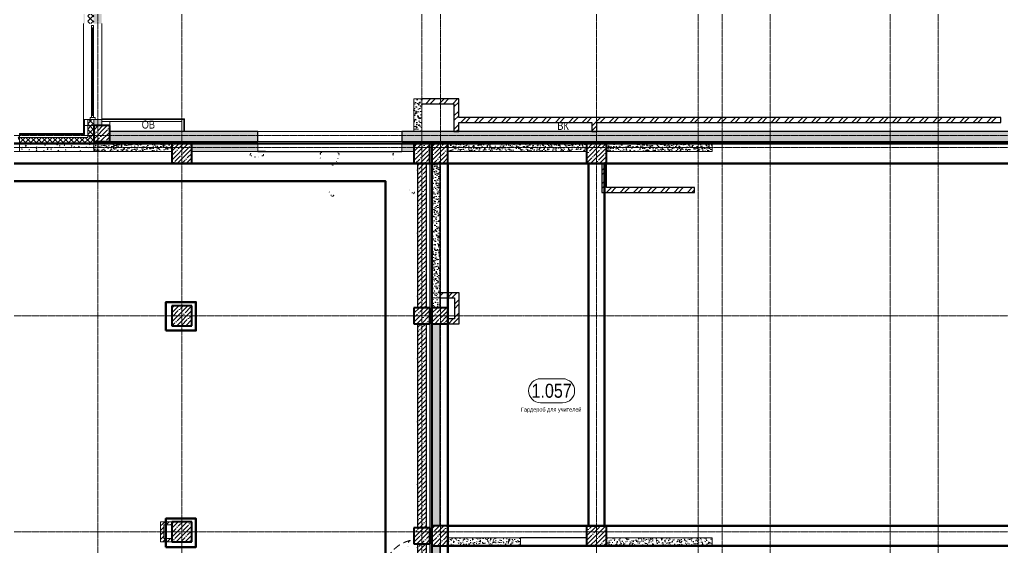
# Model space of a CAD drawing. Header units: millimetres. Extents: x -24360 to 609566, y -391049 to 148426.
# Drawn here: x 35550 to 60099, y 90509 to 103700 of the extents above; entities that cross this region are included whole.
import ezdxf
from ezdxf.enums import TextEntityAlignment as Align

# ---------------------------------------------------------------- set-up
doc = ezdxf.new("R2010")
doc.units = ezdxf.units.MM
for name, pattern in [('ACAD_ISO10W100', [18, 12, -3, 0, -3]), ('CENTER2', [28.575, 19.05, -3.175, 3.175, -3.175]), ('DASHED', [19.05, 12.7, -6.35]), ('HIDDEN2', [4.7625, 3.175, -1.5875])]:
    doc.linetypes.add(name, pattern=pattern)
doc.layers.get('Defpoints').update_dxf_attribs({"color": 140})
for name, color, linetype, lineweight in [('A-Wall-Open', 8, 'Continuous', 0), ('АР_Area', 5, 'Continuous', 5), ('АР_Двери_внутренние_антипаника', 7, 'Continuous', 0), ('АР_Колонны', 70, 'Continuous', 30), ('АР_Окна', 4, 'Continuous', 5), ('АР_Стены ГКЛ', 1, 'Continuous', 15), ('АР_Стены ЖБ', 7, 'Continuous', 30), ('АР_Стены кирпич', 32, 'Continuous', 25), ('АР_Стены ПЕНОблок', 52, 'Continuous', 20), ('АР_Тонкая', 254, 'Continuous', 5), ('АР_Утеплитель', 31, 'Continuous', 0), ('АР_Штриховка', 8, 'Continuous', 0), ('Витражные конструкции', 252, 'Continuous', 15), ('ВК_Шахты', 5, 'Continuous', 9), ('ОВ_Отопление', 30, 'Continuous', 5), ('Оси', 1, 'ACAD_ISO10W100', 13)]:
    doc.layers.add(name, color=color, linetype=linetype, lineweight=lineweight)
for name, color, linetype, lineweight, true_color in [('АР_Оси_РД_100', 7, 'Continuous', 0, 0x525252), ('РД_Витраж_вн', 7, 'Continuous', 25, 0x148aff), ('РД_Оси_100', 7, 'Continuous', 0, 0x525252), ('РД_проем_инж перемыч_фахверк', 7, 'Continuous', 18, 0xff1f1f)]:
    doc.layers.add(name, color=color, linetype=linetype, lineweight=lineweight, true_color=true_color)
for name, color, linetype, lineweight, plot in [('КР_Балки-0.5', 60, 'Continuous', 50, False), ('РД_Витраж_проем', 80, 'Continuous', 0, False), ('РД_Проем', 230, 'Continuous', 0, False)]:
    doc.layers.add(name, color=color, linetype=linetype, lineweight=lineweight, plot=plot)
doc.styles.add('style1', font='ARIALN.TTF')

# ---------------------------------------------------------------- blocks, each defined once
blk = doc.blocks.new('СОШ_2200_АР_ОСИ_М100_28.05.24')
at = {"layer": 'АР_Оси_РД_100', "linetype": 'CENTER2'}
for p, q in [((37500, -6155), (37500, 139938.679)), ((39600, -6155), (39600, 139938.679)), ((49960, -6155), (49960, 139938.679)), ((-5954.958, 96300), (119910, 96300)), ((-5954.958, 90900), (119910, 90900))]:
    blk.add_line(p, q, dxfattribs=at)
for points in [[(45530, 139938.679), (45600, 139538.679), (45600, -6163.457)], [(46060, -6163.105), (46060, 139538.679), (46130, 139938.679)], [(52500, 139938.679), (52500, -5755), (52358.276, -6155)], [(53100, 139938.679), (53100, -5755), (52949.266, -6155)], [(54300, 139938.679), (54300, -6155)], [(57300, 139938.679), (57300, -6155)], [(58500, 139938.679), (58500, -6155)], [(119910, 100950), (119410, 100800), (-5454.958, 100800), (-5954.958, 100950)], [(119910, 100350), (119410, 100500), (-5454.958, 100500), (-5954.958, 100350)]]:
    blk.add_lwpolyline(points, dxfattribs=at)
blk = doc.blocks.new('VS_5i5x45')
for p, q in [((-5, -4), (-5, 4)), ((-5, 4), (-5, 4)), ((-1, 4), (-5, 4)), ((-5, 0), (-5, 4)), ((-1, 3), (-5, 3)), ((-5, 0), (-5, -4)), ((-1, 3), (-3, 3)), ((-1, 5), (-1, 4)), ((-1, 5), (-1, 5)), ((-1, 5), (-1, 0)), ((-1, 0), (-1, 5)), ((-1, 3), (24, 3)), ((-1, 0), (-1, -5)), ((-1, -5), (-1, 0)), ((24, 3), (25, -3)), ((24, 2), (24, 3)), ((24, 2), (25, -2)), ((24, 2), (25, 2)), ((25, 2), (26, 3)), ((25, 2), (26, -2)), ((26, 3), (27, -3)), ((26, 2), (26, 3)), ((26, 2), (27, -2)), ((26, 2), (27, 2)), ((27, 3), (28, -3)), ((27, 2), (27, 3)), ((28, 2), (27, 3)), ((27, 2), (28, -2)), ((28, 2), (29, -2)), ((28, 2), (29, 2)), ((29, 3), (30, -3)), ((30, 2), (29, 3)), ((29, 2), (29, 3)), ((29, 2), (30, -2)), ((30, 2), (30, -2)), ((30, 2), (31, 2)), ((31, 3), (32, -3)), ((31, 2), (31, 3)), ((31, 2), (31, 3)), ((31, 2), (32, -2)), ((31, 2), (32, -2)), ((31, 2), (33, 2)), ((33, 3), (34, -3)), ((33, 2), (33, 3)), ((33, 2), (33, 3)), ((33, 2), (33, -2)), ((33, 2), (34, -2)), ((33, 2), (34, 2)), ((34, 2), (35, 3)), ((34, 2), (35, -2)), ((35, 3), (36, -3)), ((35, 2), (35, 3)), ((35, 2), (36, -2)), ((35, 2), (36, 2)), ((36, 3), (37, -3)), ((36, 2), (36, 3)), ((37, 2), (36, 3)), ((36, 2), (37, -2)), ((37, 2), (38, -2)), ((37, 2), (38, 2)), ((38, 3), (39, -3)), ((38, 2), (38, 3)), ((39, 2), (38, 3)), ((38, 2), (39, -2)), ((39, 2), (39, -2)), ((39, 2), (40, 2)), ((40, 3), (41, -3)), ((40, 2), (40, 3)), ((40, 2), (40, 3)), ((40, 2), (42, 1)), ((40, 2), (41, -1)), ((40, 2), (41, -2)), ((42, 1), (42, 2)), ((42, 1), (42, 2)), ((42, 2), (43, -2)), ((42, 1), (44, 0)), ((42, 1), (42, -1)), ((42, 1), (43, -1)), ((43, -1), (44, 0)), ((-1, -3), (-5, -3)), ((-5, -4), (-5, -4)), ((-1, -4), (-5, -4)), ((-1, -3), (25, -3)), ((-1, -5), (-1, -4)), ((-1, -5), (-1, -5)), ((25, -2), (25, -3)), ((25, -2), (26, -2)), ((26, -2), (27, -3)), ((27, -2), (28, -2)), ((27, -2), (27, -3)), ((29, -2), (28, -3)), ((28, -2), (28, -3)), ((29, -2), (30, -2)), ((30, -2), (32, -2)), ((30, -2), (30, -3)), ((30, -2), (30, -3)), ((32, -2), (33, -2)), ((32, -2), (32, -3)), ((32, -2), (32, -3)), ((33, -2), (34, -3)), ((34, -2), (35, -2)), ((34, -2), (34, -3)), ((35, -2), (36, -3)), ((36, -2), (37, -2)), ((36, -2), (36, -3)), ((37, -2), (37, -3)), ((38, -2), (37, -3)), ((38, -2), (39, -2)), ((39, -2), (40, -2)), ((39, -2), (39, -3)), ((39, -2), (39, -3)), ((40, -2), (41, -2)), ((41, -1), (42, -1)), ((41, -1), (41, -3)), ((41, -2), (41, -3)), ((42, -1), (43, -2)), ((43, -1), (43, -2))]:
    blk.add_line(p, q)
for centre, radius, start, end in [((-4, 4), 1.48, 144.0604, 216.6704), ((6, 0), 10.5, 166.9324, 182.0307), ((-1, 4), 1.07, 125.3093, 234.6907), ((6, 0), 7.97, 159.8247, 200.1753), ((6, 0), 10.5, 177.9693, 193.0676), ((-4, -4), 1.48, 143.3296, 215.9396), ((-1, -4), 1.07, 125.3093, 234.6907)]:
    blk.add_arc(centre, radius, start, end)
blk = doc.blocks.new('крышка пустая')
at = {"layer": 'Витражные конструкции', "const_width": 0.6}
blk.add_lwpolyline([(28, 36), (10, 36), (5, 39), (-6, 39), (-12, 36), (-28, 36)], dxfattribs=at)
at = {"layer": 'Оси', "color": 1}
blk.add_line((0, 6), (0, 54), dxfattribs=at)
at = {"layer": 'Витражные конструкции', "ltscale": 25, "xscale": -1, "rotation": 89.99999999999997}
blk.add_blockref('VS_5i5x45', (0, 41), dxfattribs=at)
blk = doc.blocks.new('MOK-МаркаПом_овал_ареал')
for p, q in [((-2.75, 3), (2.75, 3)), ((-2.75, -3), (2.75, -3))]:
    blk.add_line(p, q)
for centre, radius, start, end in [((-2.75, 0), 3, 90, 270), ((2.75, 0), 3, 270, 90), ((-3.75, 0), 3.5, 0, 0.001)]:
    blk.add_arc(centre, radius, start, end)
at = {"color": 0, "style": 'style1'}
blk.add_attdef('АР-ПОМЕЩЕНИЕ:НОМЕР', text='', height=3.5, dxfattribs=at).set_placement((0, 0), align=Align.MIDDLE)

msp = doc.modelspace()

# ---------------------------------------------------------------- hatches: boundary and pattern name
at = {"layer": 'АР_Стены ГКЛ', "linetype": 'Continuous', "lineweight": 0, "true_color": 0x000000}
h = msp.add_hatch(dxfattribs=at)
h.set_pattern_fill('ANSI31', color=18, scale=15, angle=-8.3e-13, style=0)
h.paths.add_polyline_path([(37600, 101220), (37600, 101200), (39650, 101200), (39670, 101220)], flags=0)
h = msp.add_hatch(dxfattribs=at)
h.set_pattern_fill('ANSI31', color=18, scale=15, angle=-360, style=0)
h.paths.add_polyline_path([(39670, 101220), (39650, 101200), (39650, 100900), (39670, 100900)], flags=0)
at = {"layer": 'АР_Штриховка', "linetype": 'Continuous', "lineweight": 0, "true_color": 0x000000}
h = msp.add_hatch(dxfattribs=at)
h.set_pattern_fill('_U', color=18, style=0, pattern_type=0)
h.set_pattern_definition([(3e-12, (-4e-11, 1e-11), (4e-16, 1), [])])
h.paths.add_polyline_path([(37145, 101050), (37170, 101050), (37170, 101200), (37145, 101200)], flags=0)
h.paths.add_polyline_path([(37145, 103600), (37170, 103600), (37170, 104950), (37145, 104950)], flags=0)
h.paths.add_polyline_path([(37145, 109450), (37170, 109450), (37170, 125600), (37145, 125600)], flags=0)
h = msp.add_hatch(dxfattribs=at)
h.set_pattern_fill('ANSI37', color=18, scale=30, angle=-3e-14, style=0)
h.paths.add_polyline_path([(37250, 101050), (37400, 101050), (37400, 101200), (37250, 101200)], flags=0)
h.paths.add_polyline_path([(37250, 103600), (37400, 103600), (37400, 104950), (37250, 104950)], flags=0)
h.paths.add_polyline_path([(37250, 109450), (37400, 109450), (37400, 125600), (37250, 125600)], flags=0)
h = msp.add_hatch(dxfattribs=at)
h.set_pattern_fill('AR-CONC', color=18, angle=-3e-14, style=0)
h.paths.add_polyline_path([(37400, 101050), (37600, 101050), (37600, 101200), (37400, 101200)], flags=0)
h.paths.add_polyline_path([(37400, 103600), (37600, 103600), (37600, 104950), (37400, 104950)], flags=0)
h.paths.add_polyline_path([(37400, 109450), (37600, 109450), (37600, 125600), (37400, 125600)], flags=0)
h = msp.add_hatch(dxfattribs=at)
h.set_pattern_fill('AR-CONC', color=18, angle=45, style=0)
h.paths.add_polyline_path([(45400, 100900), (45600, 100900), (45600, 101597.815), (45400, 101597.815)], flags=0)
h.paths.add_polyline_path([(45400, 101597.815), (45600, 101597.815), (45600, 101717.815), (45400, 101717.815)], flags=0)
h = msp.add_hatch(dxfattribs=at)
h.set_pattern_fill('ANSI32', color=18, scale=25, style=0)
h.paths.add_polyline_path([(46400, 101597.815), (46520, 101717.815), (45600, 101717.815), (45600, 101597.815)], flags=0)
h = msp.add_hatch(dxfattribs=at)
h.set_pattern_fill('ANSI32', color=18, scale=25, angle=-360, style=0)
h.paths.add_polyline_path([(46520, 101717.815), (46400, 101597.815), (46400, 101250.002), (46490, 101210.002), (46520, 101250.002)], flags=0)
h.paths.add_polyline_path([(46520, 101130.002), (46490, 101210.002), (46400, 101250.002), (46400, 100900), (46520, 100900)], flags=0)
h = msp.add_hatch(dxfattribs=at)
h.set_pattern_fill('ANSI32', color=18, scale=25, angle=-360, style=0)
h.paths.add_polyline_path([(60060.556, 101130.032), (60060.556, 101250.032), (49967, 101250.01), (49907, 101190.01), (49967, 101130.01)], flags=0)
h.paths.add_polyline_path([(49847, 101130.009), (49907, 101190.01), (49847, 101250.009), (46520, 101250.002), (46490, 101210.002), (46520, 101130.002)], flags=0)
h = msp.add_hatch(dxfattribs=at)
h.set_pattern_fill('ANSI32', color=18, scale=25, angle=1.3e-14, style=0)
h.paths.add_polyline_path([(49847, 100900), (49967, 100900), (49967, 101130.01), (49907, 101190.01), (49847, 101130.009)], flags=0)
h.paths.add_polyline_path([(49847, 101250.009), (49907, 101190.01), (49967, 101250.01), (49967, 101250.023), (49847, 101250.023)], flags=0)
h = msp.add_hatch(dxfattribs=at)
h.set_pattern_fill('_U', color=18, style=0, pattern_type=0)
h.set_pattern_definition([(2e-15, (1e-11, -4e-11), (-3e-16, 1), [])])
h.paths.add_polyline_path([(37145, 100855), (37170, 100830), (37170, 101050), (37145, 101050)], flags=0)
h = msp.add_hatch(dxfattribs=at)
h.set_pattern_fill('ANSI37', color=18, scale=30, angle=1e-14, style=0)
h.paths.add_polyline_path([(37250, 100750), (37400, 100600), (37400, 101050), (37250, 101050)], flags=0)
at = {"layer": 'АР_Штриховка', "linetype": 'Continuous', "lineweight": 5, "true_color": 0x000000}
h = msp.add_hatch(dxfattribs=at)
h.set_pattern_fill('ANSI35', color=18, scale=25, style=0)
h.paths.add_polyline_path([(37400, 100650), (37800, 100650), (37800, 101050), (37400, 101050)], flags=0)
h = msp.add_hatch(dxfattribs=at)
h.set_pattern_fill('ANSI35', color=18, scale=25, style=0)
h.paths.add_polyline_path([(101751.898, 100650), (101751.898, 100900), (45100, 100900), (45100, 100650)], flags=0)
h.paths.add_polyline_path([(41500, 100650), (41500, 100900), (37800, 100900), (37800, 100650)], flags=0)
at = {"layer": 'АР_Штриховка', "linetype": 'Continuous', "lineweight": 0, "true_color": 0x000000}
h = msp.add_hatch(dxfattribs=at)
h.set_pattern_fill('AR-CONC', color=18, angle=45, style=0)
h.paths.add_polyline_path([(37400, 100600), (37400, 100400), (39350, 100400), (39350, 100600)], flags=0)
at = {"layer": 'АР_Штриховка', "linetype": 'Continuous', "lineweight": 5, "true_color": 0x000000}
h = msp.add_hatch(dxfattribs=at)
h.set_pattern_fill('ANSI35', color=18, scale=25, style=0)
h.paths.add_polyline_path([(39350, 100100), (39850, 100100), (39850, 100600), (39350, 100600)], flags=0)
at = {"layer": 'АР_Штриховка', "linetype": 'Continuous', "lineweight": 0, "true_color": 0x000000}
h = msp.add_hatch(dxfattribs=at)
h.set_pattern_fill('AR-CONC', color=18, angle=45, style=0)
h.paths.add_polyline_path([(39850, 100600), (39850, 100400), (41500, 100400), (41500, 100600)], flags=0)
h.paths.add_polyline_path([(45100, 100600), (45100, 100400), (45400, 100400), (45400, 100600)], flags=0)
at = {"layer": 'АР_Штриховка', "linetype": 'Continuous', "lineweight": 5, "true_color": 0x000000}
h = msp.add_hatch(dxfattribs=at)
h.set_pattern_fill('ANSI35', color=18, scale=25, style=0)
h.paths.add_polyline_path([(45400, 100100), (45800, 100100), (45800, 100600), (45400, 100600)], flags=0)
h = msp.add_hatch(dxfattribs=at)
h.set_pattern_fill('ANSI35', color=18, scale=25, style=0)
h.paths.add_polyline_path([(45850, 100100), (46250, 100100), (46250, 100600), (45850, 100600)], flags=0)
at = {"layer": 'АР_Штриховка', "linetype": 'Continuous', "lineweight": 0, "true_color": 0x000000}
h = msp.add_hatch(dxfattribs=at)
h.set_pattern_fill('AR-CONC', color=18, angle=45, style=0)
h.paths.add_polyline_path([(49710, 100400), (49710, 100600), (46250, 100600), (46250, 100400)], flags=0)
at = {"layer": 'АР_Штриховка', "linetype": 'Continuous', "lineweight": 5, "true_color": 0x000000}
h = msp.add_hatch(dxfattribs=at)
h.set_pattern_fill('ANSI35', color=18, scale=25, style=0)
h.paths.add_polyline_path([(49710, 100100), (50210, 100100), (50210, 100600), (49710, 100600)], flags=0)
at = {"layer": 'АР_Штриховка', "linetype": 'Continuous', "lineweight": 0, "true_color": 0x000000}
h = msp.add_hatch(dxfattribs=at)
h.set_pattern_fill('AR-CONC', color=18, angle=45, style=0)
h.paths.add_polyline_path([(52850, 100400.001), (52850, 100600.001), (50210, 100600.001), (50210, 100400.001)], flags=0)
at = {"layer": 'АР_Штриховка', "linetype": 'Continuous', "lineweight": 5, "true_color": 0x000000}
h = msp.add_hatch(dxfattribs=at)
h.set_pattern_fill('ANSI35', color=18, scale=25, angle=-360, style=0)
h.paths.add_polyline_path([(45709.999, 100100), (45489.999, 100100), (45490, 96500), (45710, 96500)], flags=0)
at = {"layer": 'АР_Штриховка', "linetype": 'Continuous', "lineweight": 0, "true_color": 0x000000}
h = msp.add_hatch(dxfattribs=at)
h.set_pattern_fill('AR-CONC', color=18, angle=-315, style=0)
h.paths.add_polyline_path([(46050.15, 100100), (45850.15, 100100), (45850.15, 96500), (46050.15, 96500)], flags=0)
h = msp.add_hatch(dxfattribs=at)
h.set_pattern_fill('ANSI32', color=18, scale=25, angle=1.3e-14, style=0)
h.paths.add_polyline_path([(50090, 99380), (50210, 99500), (50210, 100100), (50090, 100100)], flags=0)
h = msp.add_hatch(dxfattribs=at)
h.set_pattern_fill('ANSI32', color=18, scale=25, angle=360, style=0)
h.paths.add_polyline_path([(52410, 99380), (52410, 99500), (50210, 99500), (50090, 99380)], flags=0)
h = msp.add_hatch(dxfattribs=at)
h.set_pattern_fill('ANSI32', color=18, scale=25, style=0)
h.paths.add_polyline_path([(46050.15, 96870), (46050.15, 96750), (46410, 96750), (46530, 96870)], flags=0)
h = msp.add_hatch(dxfattribs=at)
h.set_pattern_fill('ANSI32', color=18, scale=25, angle=-360, style=0)
h.paths.add_polyline_path([(46530, 96870), (46410, 96750), (46410, 96220), (46530, 96100)], flags=0)
at = {"layer": 'АР_Штриховка', "linetype": 'Continuous', "lineweight": 5, "true_color": 0x000000}
h = msp.add_hatch(dxfattribs=at)
h.set_pattern_fill('ANSI35', color=18, scale=25, style=0)
h.paths.add_polyline_path([(39350, 96050), (39850, 96050), (39850, 96550), (39350, 96550)], flags=0)
h = msp.add_hatch(dxfattribs=at)
h.set_pattern_fill('ANSI35', color=18, scale=25, style=0)
h.paths.add_polyline_path([(45400, 96100), (45800, 96100), (45800, 96500), (45400, 96500)], flags=0)
h = msp.add_hatch(dxfattribs=at)
h.set_pattern_fill('ANSI35', color=18, scale=25, style=0)
h.paths.add_polyline_path([(45850, 96100), (46250, 96100), (46250, 96500), (45850, 96500)], flags=0)
h = msp.add_hatch(dxfattribs=at)
h.set_pattern_fill('ANSI35', color=18, scale=25, angle=-360, style=0)
h.paths.add_polyline_path([(45710.022, 96100.096), (45490.022, 96100.096), (45490.023, 91000.096), (45710.023, 91000.096)], flags=0)
at = {"layer": 'АР_Штриховка', "linetype": 'Continuous', "lineweight": 0, "true_color": 0x000000}
h = msp.add_hatch(dxfattribs=at)
h.set_pattern_fill('AR-CONC', color=18, angle=-315, style=0)
h.paths.add_polyline_path([(46050.15, 96100), (45850.15, 96100), (45850.15, 91050), (46050.15, 91050)], flags=0)
h = msp.add_hatch(dxfattribs=at)
h.set_pattern_fill('ANSI32', color=18, scale=25, angle=360, style=0)
h.paths.add_polyline_path([(46530, 96100), (46410, 96220), (46250, 96220), (46250, 96100)], flags=0)
at = {"layer": 'АР_Штриховка', "linetype": 'Continuous', "lineweight": 0, "ltscale": 0.5, "true_color": 0x000000}
h = msp.add_hatch(dxfattribs=at)
h.set_pattern_fill('ANSI31', color=18, scale=25, angle=-1.3e-14, style=0)
h.paths.add_polyline_path([(39069.983, 90650), (39149.983, 90730), (39149.983, 91070), (39069.983, 91150)], flags=0)
h = msp.add_hatch(dxfattribs=at)
h.set_pattern_fill('ANSI31', color=18, scale=25, angle=-8.8e-07, style=0)
h.paths.add_polyline_path([(39069.983, 91150), (39149.983, 91070), (39350.001, 91070), (39350.001, 91150)], flags=0)
at = {"layer": 'АР_Штриховка', "linetype": 'Continuous', "lineweight": 5, "true_color": 0x000000}
h = msp.add_hatch(dxfattribs=at)
h.set_pattern_fill('ANSI35', color=18, scale=25, style=0)
h.paths.add_polyline_path([(39350, 90650), (39850, 90650), (39850, 91150), (39350, 91150)], flags=0)
h = msp.add_hatch(dxfattribs=at)
h.set_pattern_fill('ANSI35', color=18, scale=25, style=0)
h.paths.add_polyline_path([(45400, 90600), (45800, 90600), (45800, 91000), (45400, 91000)], flags=0)
h = msp.add_hatch(dxfattribs=at)
h.set_pattern_fill('ANSI35', color=18, scale=25, style=0)
h.paths.add_polyline_path([(45850, 90550), (46250, 90550), (46250, 91050), (45850, 91050)], flags=0)
h = msp.add_hatch(dxfattribs=at)
h.set_pattern_fill('ANSI35', color=18, scale=25, style=0)
h.paths.add_polyline_path([(49710, 90550), (50210, 90550), (50210, 91050), (49710, 91050)], flags=0)
at = {"layer": 'АР_Штриховка', "linetype": 'Continuous', "lineweight": 0, "ltscale": 0.5, "true_color": 0x000000}
h = msp.add_hatch(dxfattribs=at)
h.set_pattern_fill('ANSI31', color=18, scale=25, angle=-8.8e-07, style=0)
h.paths.add_polyline_path([(39149.983, 90730), (39069.983, 90650), (39350.001, 90650), (39350.001, 90730)], flags=0)
at = {"layer": 'АР_Штриховка', "linetype": 'Continuous', "lineweight": 5, "true_color": 0x000000}
h = msp.add_hatch(dxfattribs=at)
h.set_pattern_fill('ANSI35', color=18, scale=25, angle=1.3e-14, style=0)
h.paths.add_polyline_path([(45490, 87400), (45710, 87400), (45710, 88000.008), (45490, 88000.008)], flags=0)
h.paths.add_polyline_path([(45490, 90000.008), (45710, 90000.008), (45710, 90600), (45490, 90600)], flags=0)
at = {"layer": 'АР_Штриховка', "linetype": 'Continuous', "lineweight": 0, "true_color": 0x000000}
h = msp.add_hatch(dxfattribs=at)
h.set_pattern_fill('AR-CONC', color=18, angle=-315, style=0)
h.paths.add_polyline_path([(46250, 90750), (46250, 90550), (48060, 90550), (48060, 90750)], flags=0)
h = msp.add_hatch(dxfattribs=at)
h.set_pattern_fill('AR-CONC', color=18, angle=-315, style=0)
h.paths.add_polyline_path([(50210, 90750), (50210, 90550), (52850, 90550), (52850, 90750)], flags=0)
h = msp.add_hatch(dxfattribs=at)
h.set_pattern_fill('AR-CONC', color=18, angle=-315, style=0)
h.paths.add_polyline_path([(46050.252, 90550.006), (45850.252, 90550), (45850.268, 90000.008), (46050.268, 90000.014)], flags=0)
h.paths.add_polyline_path([(46050.323, 88000.014), (45850.323, 88000.008), (45850.367, 86400), (46000.365, 86466.667), (46050.361, 86600)], flags=0)
h.paths.add_polyline_path([(46050.367, 86400), (46000.365, 86466.667), (45850.367, 86400), (45850.402, 85100), (46050.402, 85100.006)], flags=0)

# ---------------------------------------------------------------- linework, layer by layer
at = {"color": 2, "lineweight": 50}
msp.add_lwpolyline([(29275, 90117.643), (29275, 99663), (44686.877, 99663), (44686.877, 90117.643)], dxfattribs=at)
for points in [[(39202, 95926), (39953, 95926), (39953, 96638), (39202, 96638)], [(39202, 90517.165), (39953, 90517.165), (39953, 91229.165), (39202, 91229.165)]]:
    msp.add_lwpolyline(points, close=True, dxfattribs=at)
at = {"layer": 'A-Wall-Open', "color": 18, "linetype": 'Continuous', "lineweight": 0, "true_color": 0x000000}
for p, q in [((41500, 100900), (45100, 100900)), ((41500, 100650), (45100, 100650)), ((41500, 100600), (45100, 100600)), ((41500, 100400), (45100, 100400))]:
    msp.add_line(p, q, dxfattribs=at)
at = {"layer": 'АР_Двери_внутренние_антипаника', "color": 18, "linetype": 'Continuous', "true_color": 0x000000}
for centre, radius, start, end in [((42306.029, 100357.4), 1000, 180.96231, 183.07813), ((40342.609, 100360.698), 1000, 355.87842, 356.69176), ((41429.307, 100277.325), 1, 0, 90), ((41429.307, 100252.858), 1, 270, 0), ((41520.69, 100277.325), 1, 90, 180), ((41520.69, 100252.858), 1, 180, 270), ((42607.388, 100360.698), 1000, 183.30824, 184.12158), ((40643.968, 100357.4), 1000, 356.92187, 359.03769), ((43041.897, 100234.933), 1, 194.9999941, 284.9999941), ((42864.804, 101312.514), 1000, 280.8784141, 281.6917541), ((43369.789, 99415.142), 1000, 105.9623041, 108.0781241), ((43065.53, 100241.266), 1, 284.9999941, 14.9999941), ((43502.486, 100232.794), 1, 153, 243), ((43033.115, 99487.982), 1000, 59.92187, 62.03769), ((43921.551, 101238.9), 1000, 246.30824, 247.12158), ((43524.286, 100221.687), 1, 243, 333), ((45369.968, 99481.928), 1000, 117.9621937, 120.0780137), ((44481.536, 101232.847), 1000, 292.8783037, 293.6916437), ((44878.798, 100215.633), 1, 206.9998837, 296.9998837), ((44900.598, 100226.741), 1, 296.9998837, 26.9998837), ((43787.675, 100968.89), 1000, 243.96231, 246.07813), ((42893.362, 99220.966), 1000, 58.87842, 59.69176), ((43460.999, 100151.371), 1, 63, 153), ((43482.798, 100140.263), 1, 333, 63), ((45278.629, 99430.918), 1, 116.9998837, 206.9998837), ((45300.429, 99442.025), 1, 26.9998837, 116.9998837), ((43269.841, 99384.237), 1, 104.9999941, 194.9999941), ((43293.474, 99390.569), 1, 14.9999941, 104.9999941), ((43655.264, 98362.478), 1000, 108.3082341, 109.1215741), ((43143.908, 100258.143), 1000, 281.9218641, 284.0376841), ((45868.063, 98511.62), 1000, 120.3081237, 121.1214637), ((44973.754, 100259.545), 1000, 293.9217537, 296.0375737), ((45184.755, 91623.619), 1000, 274.392235, 275.205575), ((45472.173, 89681.347), 1000, 99.476125, 101.591945), ((45238.987, 90532.931), 1, 188.513815, 278.513815), ((45263.184, 90536.553), 1, 278.513815, 8.513815)]:
    msp.add_arc(centre, radius, start, end, dxfattribs=at)
at = {"layer": 'АР_Двери_внутренние_антипаника', "color": 18, "linetype": 'DASHED', "lineweight": 0, "ltscale": 15, "true_color": 0x000000}
msp.add_arc((45509.631, 89835.612), 869.75, 102.9506101, 179.051606, dxfattribs=at)
at = {"layer": 'АР_Двери_внутренние_антипаника', "color": 18, "linetype": 'Continuous', "true_color": 0x000000}
for p in [(41324.307, 100350), (41625.69, 100302.05), (43062.237, 100349.087), (43528.124, 100337.575), (44874.96, 100331.522), (43348.576, 100090.809), (43390.848, 99307.957), (45412.852, 99381.463), (45272.092, 90644.057)]:
    msp.add_point(p, dxfattribs=at)
at = {"layer": 'АР_Колонны', "color": 18, "linetype": 'HIDDEN2', "lineweight": 25, "true_color": 0x000000}
for p, q in [((37400, 101050), (37800, 101050)), ((37400, 100650), (37400, 101050)), ((37800, 101050), (37800, 100650)), ((37800, 100650), (37400, 100650)), ((39350, 100600), (39850, 100600)), ((39350, 100100), (39350, 100600)), ((39850, 100600), (39850, 100100)), ((45400, 100600), (45800, 100600)), ((45400, 100100), (45400, 100600)), ((45800, 100600), (45800, 100100)), ((45850, 100600), (46250, 100600)), ((45850, 100100), (45850, 100600)), ((46250, 100600), (46250, 100100)), ((49710, 100600), (50210, 100600)), ((49710, 100100), (49710, 100600)), ((50210, 100600), (50210, 100100)), ((39850, 100100), (39350, 100100)), ((45800, 100100), (45400, 100100)), ((46250, 100100), (45850, 100100)), ((50210, 100100), (49710, 100100)), ((39350, 96550), (39850, 96550)), ((39350, 96050), (39350, 96550)), ((39850, 96550), (39850, 96050)), ((45400, 96500), (45800, 96500)), ((45400, 96100), (45400, 96500)), ((45800, 96500), (45800, 96100)), ((45850, 96500), (46250, 96500)), ((45850, 96100), (45850, 96500)), ((46250, 96500), (46250, 96100)), ((39850, 96050), (39350, 96050)), ((45800, 96100), (45400, 96100)), ((46250, 96100), (45850, 96100)), ((39350, 91150), (39850, 91150)), ((39350, 90650), (39350, 91150)), ((39850, 91150), (39850, 90650)), ((45400, 91000), (45800, 91000)), ((45400, 90600), (45400, 91000)), ((45800, 91000), (45800, 90600)), ((45850, 91050), (46250, 91050)), ((45850, 90550), (45850, 91050)), ((46250, 91050), (46250, 90550)), ((49710, 91050), (50210, 91050)), ((49710, 90550), (49710, 91050)), ((50210, 91050), (50210, 90550)), ((39850, 90650), (39350, 90650)), ((45800, 90600), (45400, 90600)), ((46250, 90550), (45850, 90550)), ((50210, 90550), (49710, 90550))]:
    msp.add_line(p, q, dxfattribs=at)
at = {"layer": 'АР_Колонны', "color": 18, "linetype": 'Continuous', "lineweight": 30, "true_color": 0x000000}
for p, q in [((37800, 101050), (37400, 101050)), ((37400, 101050), (37400, 100650)), ((37800, 100650), (37800, 101050)), ((37400, 100650), (37800, 100650)), ((39850, 100600), (39350, 100600)), ((39350, 100600), (39350, 100100)), ((39850, 100100), (39850, 100600)), ((45800, 100600), (45400, 100600)), ((45400, 100600), (45400, 100100)), ((45800, 100100), (45800, 100600)), ((46250, 100600), (45850, 100600)), ((45850, 100600), (45850, 100100)), ((46250, 100100), (46250, 100600)), ((50210, 100600), (49710, 100600)), ((49710, 100600), (49710, 100100)), ((50210, 100100), (50210, 100600)), ((39350, 100100), (39850, 100100)), ((45400, 100100), (45800, 100100)), ((45850, 100100), (46250, 100100)), ((49710, 100100), (50210, 100100)), ((39850, 96550), (39350, 96550)), ((39350, 96550), (39350, 96050)), ((39850, 96050), (39850, 96550)), ((45800, 96500), (45400, 96500)), ((45400, 96500), (45400, 96100)), ((45800, 96100), (45800, 96500)), ((46250, 96500), (45850, 96500)), ((45850, 96500), (45850, 96100)), ((46250, 96100), (46250, 96500)), ((39350, 96050), (39850, 96050)), ((45400, 96100), (45800, 96100)), ((45850, 96100), (46250, 96100)), ((39850, 91150), (39350, 91150)), ((39350, 91150), (39350, 90650)), ((39850, 90650), (39850, 91150)), ((45800, 91000), (45400, 91000)), ((45400, 91000), (45400, 90600)), ((45800, 90600), (45800, 91000)), ((46250, 91050), (45850, 91050)), ((45850, 91050), (45850, 90550)), ((46250, 90550), (46250, 91050)), ((50210, 91050), (49710, 91050)), ((49710, 91050), (49710, 90550)), ((50210, 90550), (50210, 91050)), ((39350, 90650), (39850, 90650)), ((45400, 90600), (45800, 90600)), ((45850, 90550), (46250, 90550)), ((49710, 90550), (50210, 90550))]:
    msp.add_line(p, q, dxfattribs=at)
at = {"layer": 'АР_Окна', "color": 18, "linetype": 'Continuous', "lineweight": 5, "true_color": 0x000000}
for p, q in [((37145, 103600), (37145, 101200)), ((37600, 103600), (37600, 101200)), ((37372.5, 103500), (37372.5, 101300)), ((37347.5, 101300), (37397.5, 101300))]:
    msp.add_line(p, q, dxfattribs=at)
for points in [[(37347.5, 103550), (37397.5, 103550), (37397.5, 101250), (37347.5, 101250)], [(37432.5, 101250), (37432.5, 101200), (37312.5, 101200), (37312.5, 101250)]]:
    msp.add_lwpolyline(points, close=True, dxfattribs=at)
at = {"layer": 'АР_Стены ГКЛ', "color": 18, "linetype": 'Continuous', "lineweight": 5, "true_color": 0x000000}
for p, q in [((37600, 101220), (37600, 101200)), ((39670, 101220), (37600, 101220)), ((37600, 101200), (37600, 101150)), ((39650, 101200), (37600, 101200)), ((37600, 101200), (39650, 101200)), ((37600, 101150), (39600, 101150)), ((39600, 101150), (39600, 100900)), ((39650, 100900), (39650, 101200)), ((39650, 101200), (39650, 100900)), ((39670, 100900), (39670, 101220)), ((39600, 100900), (39650, 100900)), ((39650, 100900), (39670, 100900))]:
    msp.add_line(p, q, dxfattribs=at)
at = {"layer": 'АР_Стены ЖБ', "color": 18, "linetype": 'Continuous', "lineweight": 40, "true_color": 0x000000}
for p, q in [((37800, 101050), (37400, 101050)), ((37400, 101050), (37400, 100650)), ((37800, 100650), (37800, 101050)), ((37400, 100650), (37800, 100650)), ((39850, 100600), (39350, 100600)), ((39350, 100600), (39350, 100100)), ((39850, 100100), (39850, 100600)), ((45800, 100600), (45400, 100600)), ((45400, 100600), (45400, 100100)), ((45800, 100100), (45800, 100600)), ((46250, 100600), (45850, 100600)), ((45850, 100600), (45850, 100100)), ((46250, 100100), (46250, 100600)), ((50210, 100600), (49710, 100600)), ((49710, 100600), (49710, 100100)), ((50210, 100100), (50210, 100600)), ((39350, 100100), (39850, 100100)), ((45400, 100100), (45800, 100100)), ((45850, 100100), (46250, 100100)), ((49710, 100100), (50210, 100100)), ((39850, 96550), (39350, 96550)), ((39350, 96550), (39350, 96050)), ((39850, 96050), (39850, 96550)), ((45800, 96500), (45400, 96500)), ((45400, 96500), (45400, 96100)), ((45800, 96100), (45800, 96500)), ((46250, 96500), (45850, 96500)), ((45850, 96500), (45850, 96100)), ((46250, 96100), (46250, 96500)), ((39350, 96050), (39850, 96050)), ((45400, 96100), (45800, 96100)), ((45850, 96100), (46250, 96100)), ((39850, 91150), (39350, 91150)), ((39350, 91150), (39350, 90650)), ((39850, 90650), (39850, 91150)), ((45800, 91000), (45400, 91000)), ((45400, 91000), (45400, 90600)), ((45800, 90600), (45800, 91000)), ((46250, 91050), (45850, 91050)), ((45850, 91050), (45850, 90550)), ((46250, 90550), (46250, 91050)), ((50210, 91050), (49710, 91050)), ((49710, 91050), (49710, 90550)), ((50210, 90550), (50210, 91050)), ((39350, 90650), (39850, 90650)), ((45400, 90600), (45800, 90600)), ((45850, 90550), (46250, 90550)), ((49710, 90550), (50210, 90550))]:
    msp.add_line(p, q, dxfattribs=at)
at = {"layer": 'АР_Стены ЖБ', "color": 18, "linetype": 'Continuous', "lineweight": 30, "true_color": 0x000000}
for p, q in [((41500, 100900), (37800, 100900)), ((37800, 100900), (37800, 100650)), ((41500, 100650), (41500, 100900)), ((101751.898, 100900), (45100, 100900)), ((45100, 100900), (45100, 100650)), ((37800, 100650), (41500, 100650)), ((45100, 100650), (101751.898, 100650)), ((45709.999, 100100), (45489.999, 100100)), ((45489.999, 100100), (45490, 96500)), ((45710, 96500), (45709.999, 100100)), ((45490, 96500), (45710, 96500)), ((45710.022, 96100.096), (45490.022, 96100.096)), ((45490.022, 96100.096), (45490.023, 91000.096)), ((45710.023, 91000.096), (45710.022, 96100.096)), ((45490.023, 91000.096), (45710.023, 91000.096)), ((45710, 90600), (45490, 90600)), ((45490, 90600), (45490, 90000.008)), ((45710, 90000.008), (45710, 90600))]:
    msp.add_line(p, q, dxfattribs=at)
at = {"layer": 'АР_Стены кирпич', "color": 18, "linetype": 'Continuous', "lineweight": 25, "true_color": 0x000000}
for p, q in [((46520, 101717.815), (45600, 101717.815)), ((46520, 101250.002), (46520, 101717.815)), ((45600, 101597.815), (46400, 101597.815)), ((46400, 101597.815), (46400, 101250.002)), ((46400, 101250.002), (46400, 100900)), ((49847, 101250.009), (46520, 101250.002)), ((49967, 101250.023), (49847, 101250.023)), ((49847, 101250.023), (49847, 101250.009)), ((60060.556, 101250.032), (49967, 101250.01)), ((49967, 101250.01), (49967, 101250.023)), ((60060.556, 101130.032), (60060.556, 101250.032)), ((46400, 100900), (46520, 100900)), ((46520, 101130.002), (49847, 101130.009)), ((46520, 100900), (46520, 101130.002)), ((49847, 101130.009), (49847, 100900)), ((49847, 100900), (49967, 100900)), ((49967, 101130.01), (60060.556, 101130.032)), ((49967, 100900), (49967, 101130.01)), ((50210, 100100), (50090, 100100)), ((50090, 100100), (50090, 99380)), ((50210, 99500), (50210, 100100)), ((52410, 99500), (50210, 99500)), ((52410, 99380), (52410, 99500)), ((50090, 99380), (52410, 99380)), ((46050.15, 96870), (46050.15, 96750)), ((46530, 96870), (46050.15, 96870)), ((46050.15, 96750), (46410, 96750)), ((46410, 96750), (46410, 96220)), ((46530, 96100), (46530, 96870)), ((46410, 96220), (46250, 96220)), ((46250, 96220), (46250, 96100)), ((46250, 96100), (46530, 96100))]:
    msp.add_line(p, q, dxfattribs=at)
at = {"layer": 'АР_Стены кирпич', "color": 18, "true_color": 0x000000}
msp.add_line((41692.977, 100400), (41500, 100400), dxfattribs=at)
at = {"layer": 'АР_Стены ПЕНОблок', "color": 18, "linetype": 'Continuous', "lineweight": 20, "true_color": 0x000000}
for p, q in [((45600, 101717.815), (45400, 101717.815)), ((45400, 101717.815), (45400, 101597.815)), ((45600, 101597.815), (45600, 101717.815)), ((45400, 101597.815), (45400, 100900)), ((45600, 100900), (45600, 101597.815)), ((37600, 101200), (37400, 101200)), ((37400, 101200), (37400, 101050)), ((37600, 101050), (37600, 101200)), ((37400, 101050), (37600, 101050)), ((45400, 100900), (45600, 100900)), ((35550, 100600), (35550, 100400)), ((37400, 100600), (35550, 100600)), ((37400, 100400), (37400, 100600)), ((37400, 100600), (37400, 100400)), ((39350, 100600), (37400, 100600)), ((39350, 100400), (39350, 100600)), ((39850, 100600), (39850, 100400)), ((41500, 100600), (39850, 100600)), ((41500, 100400), (41500, 100600)), ((45100, 100600), (45100, 100400)), ((45400, 100600), (45100, 100600)), ((45400, 100400), (45400, 100600)), ((49710, 100600), (46250, 100600)), ((46250, 100600), (46250, 100400)), ((49710, 100400), (49710, 100600)), ((52850, 100600.001), (50210, 100600.001)), ((50210, 100600.001), (50210, 100400.001)), ((52850, 100400.001), (52850, 100600.001)), ((35550, 100400), (37400, 100400)), ((37400, 100400), (39350, 100400)), ((39850, 100400), (41500, 100400)), ((45100, 100400), (45400, 100400)), ((46250, 100400), (49710, 100400)), ((50210, 100400.001), (52850, 100400.001)), ((46050.15, 100100), (45850.15, 100100)), ((45850.15, 100100), (45850.15, 96500)), ((46050.15, 96500), (46050.15, 100100)), ((45850.15, 96500), (46050.15, 96500)), ((46050.15, 96100), (45850.15, 96100)), ((45850.15, 96100), (45850.15, 91050)), ((46050.15, 91050), (46050.15, 96100)), ((39069.983, 91150), (39069.983, 90650)), ((39350, 91150), (39069.983, 91150)), ((39350, 91070), (39350, 91150)), ((39149.983, 90730), (39149.983, 91070)), ((39149.983, 91070), (39350, 91070)), ((45850.15, 91050), (46050.15, 91050)), ((39069.983, 90650), (39350, 90650)), ((39350, 90730), (39149.983, 90730)), ((39350, 90650), (39350, 90730)), ((46250, 90750), (46250, 90550)), ((48060, 90750), (46250, 90750)), ((48060, 90550), (48060, 90750)), ((50210, 90750), (50210, 90550)), ((52850, 90750), (50210, 90750)), ((52850, 90550), (52850, 90750)), ((46050.252, 90550.006), (45850.252, 90550)), ((45850.252, 90550), (45850.268, 90000.008)), ((46050.268, 90000.014), (46050.252, 90550.006)), ((46250, 90550), (48060, 90550)), ((50210, 90550), (52850, 90550))]:
    msp.add_line(p, q, dxfattribs=at)
at = {"layer": 'АР_Тонкая', "color": 18, "linetype": 'Continuous', "lineweight": 5, "true_color": 0x000000}
for p, q in [((37170, 101200), (37145, 101200)), ((37145, 101200), (37145, 101050)), ((37250, 101200), (37170, 101200)), ((37170, 101200), (37170, 101050)), ((37170, 101050), (37170, 101200)), ((37250, 101050), (37250, 101200)), ((37145, 101050), (37170, 101050)), ((37170, 101050), (37145, 101050)), ((37145, 101050), (37145, 100855)), ((37170, 101050), (37250, 101050)), ((37250, 101050), (37170, 101050)), ((37170, 101050), (37170, 100830)), ((37170, 100830), (37170, 101050)), ((37250, 100750), (37250, 101050)), ((35550, 100855), (35550, 100830)), ((37145, 100855), (35550, 100855)), ((35550, 100830), (35550, 100750)), ((37170, 100830), (35550, 100830)), ((35550, 100830), (37170, 100830)), ((35550, 100750), (37250, 100750))]:
    msp.add_line(p, q, dxfattribs=at)
at = {"layer": 'АР_Тонкая', "color": 18, "lineweight": 13, "true_color": 0x000000}
for p, q in [((45800, 68575.006), (45800, 100600)), ((45800, 100600), (45850, 100600)), ((45850, 100600), (45850, 68575))]:
    msp.add_line(p, q, dxfattribs=at)
at = {"layer": 'АР_Утеплитель', "color": 18, "linetype": 'Continuous', "lineweight": 0, "true_color": 0x000000}
for p, q in [((37400, 101200), (37250, 101200)), ((37250, 101200), (37250, 101050)), ((37400, 101050), (37400, 101200)), ((37250, 101050), (37400, 101050)), ((37400, 101050), (37250, 101050)), ((37250, 101050), (37250, 100750)), ((37400, 100600), (37400, 101050)), ((35550, 100750), (35550, 100600)), ((37250, 100750), (35550, 100750)), ((35550, 100600), (37400, 100600))]:
    msp.add_line(p, q, dxfattribs=at)
at = {"layer": 'АР_Штриховка', "color": 18, "linetype": 'Continuous', "lineweight": 0, "true_color": 0x000000}
for p, q in [((35550, 100854), (37146, 100854)), ((35550, 100853), (37147, 100853)), ((35550, 100852), (37148, 100852)), ((35550, 100851), (37149, 100851)), ((35550, 100850), (37150, 100850)), ((35550, 100849), (37151, 100849)), ((35550, 100848), (37152, 100848)), ((35550, 100847), (37153, 100847)), ((35550, 100846), (37154, 100846)), ((35550, 100845), (37155, 100845)), ((35550, 100844), (37156, 100844)), ((35550, 100843), (37157, 100843)), ((35550, 100842), (37158, 100842)), ((35550, 100841), (37159, 100841)), ((35550, 100840), (37160, 100840)), ((35550, 100839), (37161, 100839)), ((35550, 100838), (37162, 100838)), ((35550, 100837), (37163, 100837)), ((35550, 100836), (37164, 100836)), ((35550, 100835), (37165, 100835)), ((35550, 100834), (37166, 100834)), ((35550, 100833), (37167, 100833)), ((35550, 100832), (37168, 100832)), ((35550, 100831), (37169, 100831)), ((35550, 100746.659), (35553.341, 100750)), ((35550, 100611.956), (35688.044, 100750)), ((35720.288, 100600), (35570.288, 100750)), ((35672.748, 100600), (35822.748, 100750)), ((35854.992, 100600), (35704.992, 100750)), ((35807.452, 100600), (35957.452, 100750)), ((35989.696, 100600), (35839.696, 100750)), ((35942.156, 100600), (36092.156, 100750)), ((36124.399, 100600), (35974.399, 100750)), ((36076.86, 100600), (36226.86, 100750)), ((36259.103, 100600), (36109.103, 100750)), ((36211.564, 100600), (36361.564, 100750)), ((36393.807, 100600), (36243.807, 100750)), ((36346.267, 100600), (36496.267, 100750)), ((36528.511, 100600), (36378.511, 100750)), ((36480.971, 100600), (36630.971, 100750)), ((36663.215, 100600), (36513.215, 100750)), ((36615.675, 100600), (36765.675, 100750)), ((36797.919, 100600), (36647.919, 100750)), ((36750.379, 100600), (36900.379, 100750)), ((36932.622, 100600), (36782.622, 100750)), ((36885.083, 100600), (37035.083, 100750)), ((37067.326, 100600), (36917.326, 100750)), ((37019.787, 100600), (37169.787, 100750)), ((37202.03, 100600), (37052.03, 100750)), ((37154.491, 100600), (37277.245, 100722.755)), ((37336.734, 100600), (37186.734, 100750)), ((37289.194, 100600), (37344.597, 100655.403)), ((35585.584, 100600), (35550, 100635.584)), ((35594.462, 100503.017), (35607.096, 100494.495)), ((35594.498, 100503.097), (35612.283, 100509.924)), ((35600.645, 100458.718), (35612.89, 100473.311)), ((35600.645, 100458.716), (35615.827, 100457.387)), ((35607.104, 100494.493), (35612.254, 100509.842)), ((35615.965, 100457.413), (35613.028, 100473.334)), ((35691.329, 100538.998), (35711.113, 100559.617)), ((35691.358, 100538.937), (35713.948, 100535.434)), ((35713.958, 100535.499), (35711.152, 100559.622)), ((35746.112, 100400.832), (35763.897, 100407.659)), ((35761.326, 100400), (35763.868, 100407.576)), ((35782.829, 100442.777), (35798.011, 100441.448)), ((35782.83, 100442.779), (35795.075, 100457.372)), ((35798.149, 100441.474), (35795.212, 100457.395)), ((35807.878, 100584.94), (35820.512, 100576.418)), ((35807.914, 100585.02), (35825.699, 100591.847)), ((35820.52, 100576.415), (35825.671, 100591.764)), ((35959.492, 100482.675), (35972.127, 100474.153)), ((35959.529, 100482.755), (35977.313, 100489.582)), ((35962.408, 100496.956), (35982.192, 100517.575)), ((35962.437, 100496.895), (35985.027, 100493.392)), ((35965.014, 100426.84), (35977.259, 100441.433)), ((35965.014, 100426.837), (35980.196, 100425.509)), ((35972.135, 100474.15), (35977.285, 100489.499)), ((35980.333, 100425.534), (35977.396, 100441.456)), ((35985.037, 100493.457), (35982.231, 100517.579)), ((36147.199, 100410.901), (36159.444, 100425.494)), ((36147.199, 100410.898), (36162.381, 100409.57)), ((36162.517, 100409.595), (36159.581, 100425.517)), ((36172.909, 100564.598), (36185.543, 100556.076)), ((36172.945, 100564.678), (36190.73, 100571.505)), ((36185.551, 100556.073), (36190.701, 100571.422)), ((36233.487, 100454.914), (36253.271, 100475.533)), ((36233.516, 100454.853), (36256.106, 100451.35)), ((36256.116, 100451.415), (36253.309, 100475.537)), ((36294.14, 100586.018), (36305.872, 100600)), ((36294.14, 100586.016), (36309.322, 100584.688)), ((36309.459, 100584.713), (36306.639, 100600)), ((36324.523, 100462.332), (36337.158, 100453.81)), ((36324.56, 100462.413), (36342.344, 100469.24)), ((36333.611, 100400), (36341.629, 100409.555)), ((36337.166, 100453.808), (36342.316, 100469.157)), ((36343.531, 100400), (36341.765, 100409.577)), ((36476.325, 100570.079), (36488.57, 100584.672)), ((36476.325, 100570.077), (36491.507, 100568.749)), ((36491.643, 100568.774), (36488.706, 100584.695)), ((36504.566, 100412.871), (36524.35, 100433.49)), ((36504.595, 100412.811), (36527.184, 100409.308)), ((36527.194, 100409.372), (36524.388, 100433.495)), ((36537.94, 100544.255), (36550.574, 100535.733)), ((36537.976, 100544.336), (36555.761, 100551.163)), ((36550.582, 100535.731), (36555.732, 100551.08)), ((36658.509, 100554.14), (36670.755, 100568.733)), ((36658.509, 100554.138), (36673.691, 100552.81)), ((36673.827, 100552.835), (36670.89, 100568.756)), ((36689.554, 100441.99), (36702.188, 100433.468)), ((36689.59, 100442.071), (36707.375, 100448.897)), ((36702.196, 100433.465), (36707.347, 100448.814)), ((36840.694, 100538.201), (36852.939, 100552.794)), ((36840.694, 100538.199), (36855.876, 100536.871)), ((36856.011, 100536.895), (36853.074, 100552.817)), ((36902.97, 100523.913), (36915.605, 100515.391)), ((36903.007, 100523.993), (36920.792, 100530.82)), ((36915.613, 100515.388), (36920.763, 100530.737)), ((37022.879, 100522.262), (37035.124, 100536.855)), ((37022.879, 100522.26), (37038.061, 100520.931)), ((37038.195, 100520.956), (37035.258, 100536.878)), ((37054.585, 100421.648), (37067.219, 100413.126)), ((37054.621, 100421.728), (37072.406, 100428.555)), ((37067.227, 100413.123), (37072.377, 100428.472)), ((37125.038, 100600), (37129.021, 100597.313)), ((37129.029, 100597.311), (37129.931, 100600)), ((37205.063, 100506.323), (37217.309, 100520.916)), ((37205.063, 100506.321), (37220.245, 100504.992)), ((37220.379, 100505.017), (37217.442, 100520.938)), ((37268.001, 100503.57), (37280.636, 100495.048)), ((37268.038, 100503.651), (37285.823, 100510.478)), ((37280.644, 100495.046), (37285.794, 100510.395)), ((37284.128, 100576.213), (37303.912, 100596.832)), ((37284.156, 100576.153), (37306.746, 100572.65)), ((37306.756, 100572.714), (37303.95, 100596.836)), ((37387.248, 100490.384), (37399.493, 100504.977)), ((37387.248, 100490.382), (37400, 100489.266)), ((37400, 100502.975), (37399.626, 100504.999)), ((35746.076, 100400.752), (35747.191, 100400))]:
    msp.add_line(p, q, dxfattribs=at)
at = {"layer": 'КР_Балки-0.5', "color": 18, "ltscale": 200, "true_color": 0x000000}
for p, q in [((28600, 100600), (105200, 100600)), ((28600, 100600), (105200, 100600)), ((105200, 100100), (28600, 100100)), ((105200, 100100), (28600, 100100)), ((45850, 68975), (45850, 100100)), ((45850, 100100), (46250, 100100)), ((46250, 100100), (46250, 68975)), ((49760, 91050), (49760, 100100)), ((49760, 100100), (50160, 100100)), ((49760, 91050), (49760, 100100)), ((49760, 100100), (50160, 100100)), ((50160, 100100), (50160, 91050)), ((50160, 100100), (50160, 91050)), ((46250, 91050), (105050, 91050)), ((46250, 90550), (46250, 91050)), ((46250, 91050), (105050, 91050)), ((46250, 90550), (46250, 91050)), ((50160, 91050), (49760, 91050)), ((50160, 91050), (49760, 91050)), ((105050, 90550), (46250, 90550)), ((105050, 90550), (46250, 90550))]:
    msp.add_line(p, q, dxfattribs=at)
at = {"layer": 'ОВ_Отопление', "color": 18, "true_color": 0x000000}
for p, q in [((37800, 101150), (39600, 101150)), ((37800, 100900), (37800, 101150)), ((39600, 101150), (39600, 100900)), ((39600, 100900), (37800, 100900))]:
    msp.add_line(p, q, dxfattribs=at)
at = {"layer": 'РД_Витраж_вн', "color": 18, "linetype": 'Continuous', "lineweight": 25, "true_color": 0x000000}
for p, q in [((41500, 100600), (45100, 100600)), ((41500, 100400), (45100, 100400)), ((49710, 90750), (48060, 90750)), ((49710, 90550), (48060, 90550))]:
    msp.add_line(p, q, dxfattribs=at)
at = {"layer": 'РД_Витраж_проем', "color": 18, "linetype": 'Continuous', "lineweight": 0, "true_color": 0x000000}
msp.add_line((35550, 100400), (29850, 100400), dxfattribs=at)
at = {"layer": 'РД_Проем', "color": 18, "linetype": 'Continuous', "lineweight": 0, "true_color": 0x000000}
for p, q in [((41500, 100600), (45100, 100600)), ((41500, 100400), (45100, 100400)), ((48060, 90750), (49710, 90750)), ((48060, 90550), (49710, 90550))]:
    msp.add_line(p, q, dxfattribs=at)
at = {"layer": 'РД_проем_инж перемыч_фахверк', "color": 18, "linetype": 'Continuous', "lineweight": 18, "true_color": 0x000000}
for p, q in [((41500, 100600), (45100, 100600)), ((41500, 100400), (45100, 100400)), ((48060, 90750), (49710, 90750)), ((48060, 90550), (49710, 90550))]:
    msp.add_line(p, q, dxfattribs=at)

# ---------------------------------------------------------------- block references
at = {"layer": 'АР_Area', "color": 18, "linetype": 'Continuous', "lineweight": 5, "true_color": 0x000000}
ref = msp.add_blockref('MOK-МаркаПом_овал_ареал', (48839.752, 94423.422), dxfattribs=dict(at, xscale=100, yscale=100, zscale=100))
ref.add_attrib('АР-ПОМЕЩЕНИЕ:НОМЕР', '1.057', dxfattribs={"layer": '0', "color": 0, "height": 350, "style": 'style1'}).set_placement((48839.752, 94423.422), align=Align.MIDDLE)
ref.add_attrib('АР-ПОМЕЩЕНИЕ:НАИМЕНОВАНИЕ', 'Гардероб для учителей', dxfattribs={"layer": 'Defpoints', "color": 2, "height": 100, "style": 'style1'}).set_placement((48830.336, 93942.029), align=Align.MIDDLE)
at = {"layer": 'Витражные конструкции', "color": 18, "ltscale": 35, "true_color": 0x000000}
msp.add_blockref('крышка пустая', (35525.008, 100718), dxfattribs=at)
at = {"layer": 'РД_Оси_100'}
msp.add_blockref('СОШ_2200_АР_ОСИ_М100_28.05.24', (0, 0), dxfattribs=at)

# ---------------------------------------------------------------- texts
at = {"layer": 'ВК_Шахты', "color": 18, "lineweight": 50, "true_color": 0x000000, "style": 'style1'}
msp.add_text('ВК', height=200, dxfattribs=at).set_placement((48982.067, 100945.083))
at = {"layer": 'ОВ_Отопление', "color": 18, "lineweight": 50, "true_color": 0x000000, "style": 'style1'}
msp.add_text('ОВ', height=200, dxfattribs=at).set_placement((38599.5, 100977.79))

doc.saveas('drawing.dxf')
